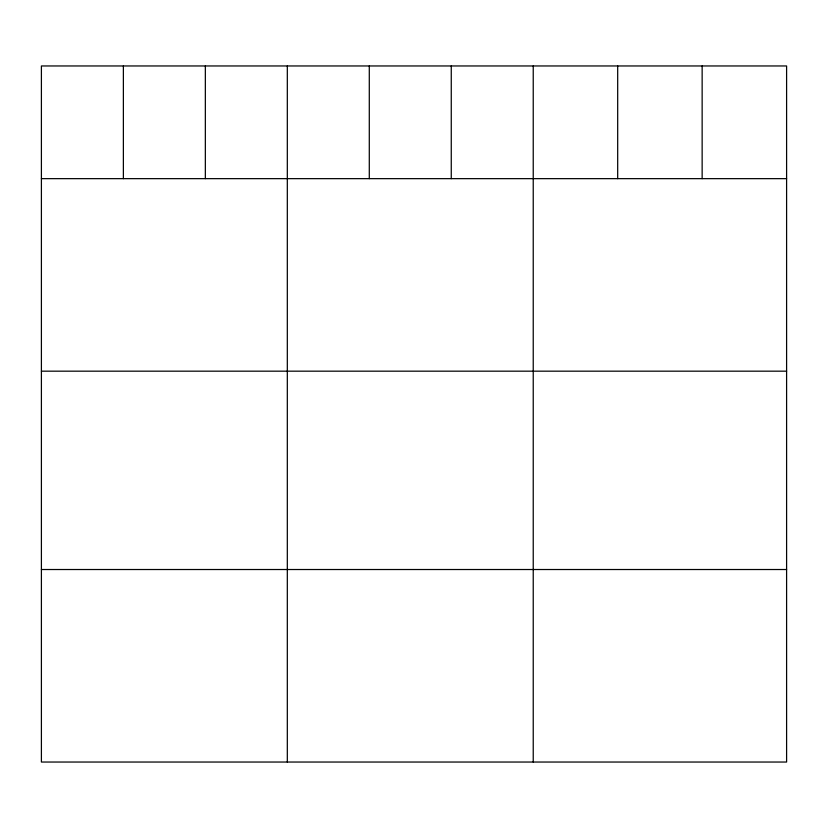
<?xml version="1.0" encoding="UTF-8"?>
<svg xmlns="http://www.w3.org/2000/svg" width="828" height="828" viewBox="0 0 828 828"><rect width="100%" height="100%" fill="white"/><g stroke="black" fill="none" stroke-linecap="round" stroke-linejoin="round"><path stroke-width="1.24" d="M786.6 178.651L786.6 762.039L41.4 762.039L41.4 65.961L786.6 65.961L786.6 178.651L41.4 178.651M41.4 371.172L786.6 371.172M41.4 569.519L786.6 569.519M702.144 65.961L702.144 178.651M617.688 65.961L617.688 178.651M533.232 65.961L533.232 762.039M451.26 65.961L451.26 178.651M369.288 65.961L369.288 178.651M287.316 65.961L287.316 762.039M205.344 65.961L205.344 178.651M123.372 65.961L123.372 178.651"/></g></svg>
